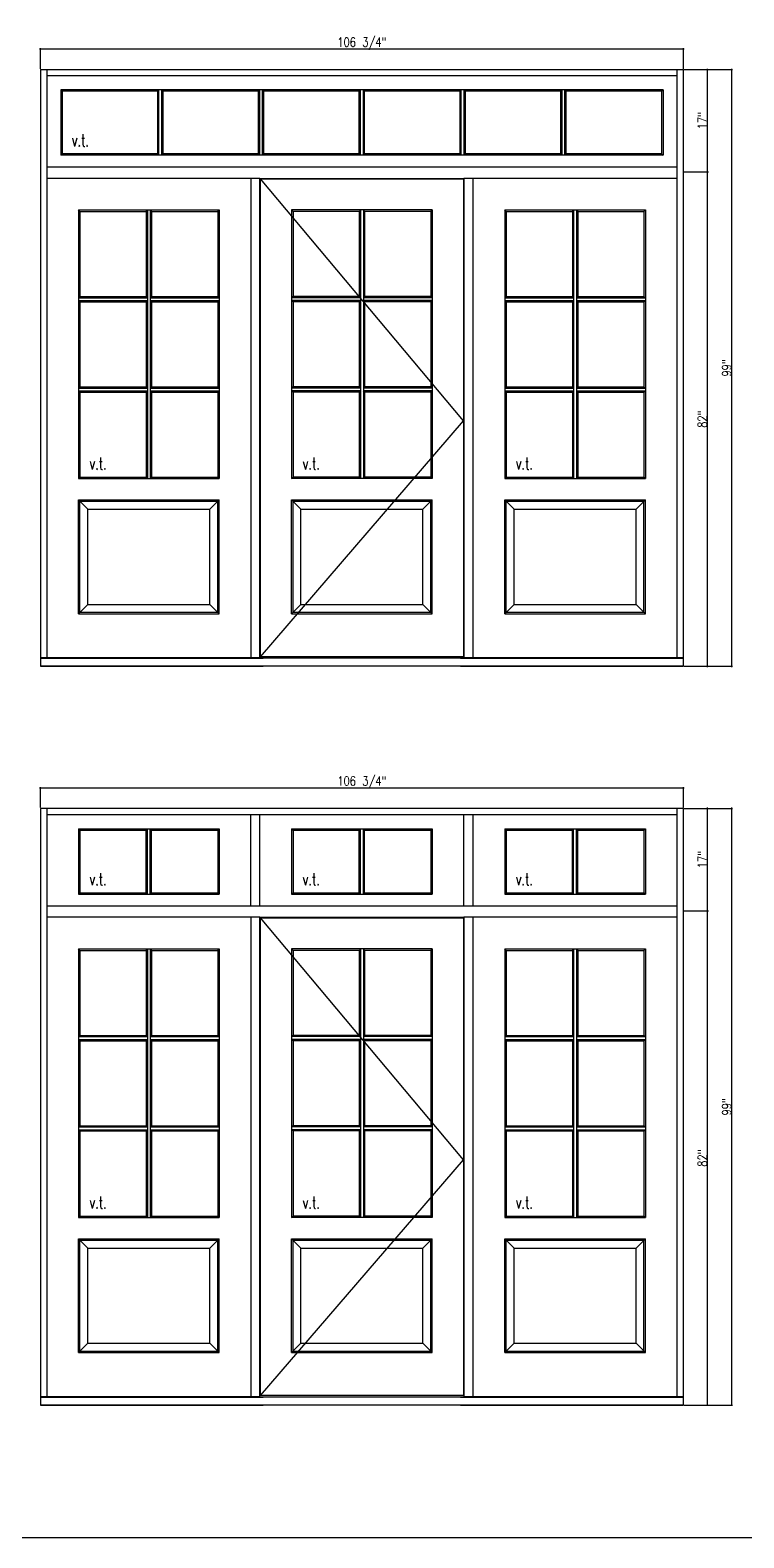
# Model space of a CAD drawing. Header units: inches. Extents: x 1985 to 11287, y 379 to 4336.
# Drawn here: x 9056.4 to 9174.9, y 3811.8 to 4061.9 of the extents above; entities that cross this region are included whole.
import ezdxf

# ---------------------------------------------------------------- set-up
doc = ezdxf.new("R2010")
doc.units = ezdxf.units.IN
doc.header["$MEASUREMENT"] = 0
doc.layers.get('0').update_dxf_attribs({"linetype": 'CONTINUOUS'})
doc.layers.get('Defpoints').update_dxf_attribs({"linetype": 'CONTINUOUS'})
for name, color, linetype in [('COTE1-1 99', 7, 'CONTINUOUS'), ('elevation 99', 7, 'CONTINUOUS'), ('opening side 99', 1, 'CONTINUOUS'), ('separation 99', 3, 'CONTINUOUS')]:
    doc.layers.add(name, color=color, linetype=linetype)
doc.styles.get("Standard").update_dxf_attribs({"font": 'txt.shx', "width": 0.8})
doc.dimstyles.new('Elevation', dxfattribs={"dimscale": 2, "dimtxt": 0.75, "dimasz": 0.0625, "dimexe": 0.0625, "dimexo": 0.0625, "dimgap": 0.0625, "dimtad": 1, "dimdec": 5, "dimzin": 0, "dimdsep": 46, "dimlunit": 5, "dimtxsty": 'Standard', "dimblk1": 'OBLIQUE', "dimblk2": 'OBLIQUE', "dimsah": 1, "dimcen": 2, "dimdle": 0.0625, "dimclrd": 1, "dimclre": 1, "dimadec": 1, "dimazin": 0, "dimtfac": 0.375, "dimtdec": 5, "dimtmove": 0, "dimatfit": 3, "dimldrblk": 'OBLIQUE', "dimfxl": 1, "dimfrac": 2, "dimtolj": 1, "dimtzin": 0, "dimarcsym": 0})

# ---------------------------------------------------------------- blocks, each defined once
blk = doc.blocks.new('_OBLIQUE')
at = {"color": 0, "linetype": 'ByBlock'}
blk.add_line((-0.5, -0.5), (0.5, 0.5), dxfattribs=at)
blk = doc.blocks.new('*D371')
at = {"layer": 'COTE1-1 99', "color": 1, "lineweight": -2, "transparency": 16777216}
for p, q in [((9058, 4058.8), (9165, 4058.8)), ((9058.13, 4055.52), (9058.13, 4058.92)), ((9164.88, 4055.52), (9164.88, 4058.92))]:
    blk.add_line(p, q, dxfattribs=at)
at = {"layer": 'Defpoints', "color": 0, "transparency": 16777216}
for p in [(9164.88, 4058.8), (9058.13, 4055.39), (9164.88, 4055.39)]:
    blk.add_point(p, dxfattribs=at)
at = {"layer": 'COTE1-1 99', "color": 1, "lineweight": -2, "transparency": 16777216, "xscale": 0.125, "yscale": 0.125, "zscale": 0.125, "rotation": 180}
blk.add_blockref('_OBLIQUE', (9058.13, 4058.8), dxfattribs=at)
at = {"layer": 'COTE1-1 99', "color": 1, "lineweight": -2, "transparency": 16777216, "xscale": 0.125, "yscale": 0.125, "zscale": 0.125}
blk.add_blockref('_OBLIQUE', (9164.88, 4058.8), dxfattribs=at)
at = {"layer": 'COTE1-1 99', "color": 0, "transparency": 16777216, "insert": (9111.5, 4059.67), "char_height": 1.5, "attachment_point": 5}
blk.add_mtext('\\A1;106 3/4"', dxfattribs=at)
blk = doc.blocks.new('*D372')
at = {"layer": 'COTE1-1 99', "color": 1, "lineweight": -2, "transparency": 16777216}
for p, q in [((9165, 4055.39), (9169.01, 4055.39)), ((9168.88, 4038.27), (9168.88, 4055.52)), ((9165, 4038.39), (9169.01, 4038.39))]:
    blk.add_line(p, q, dxfattribs=at)
at = {"layer": 'Defpoints', "color": 0, "transparency": 16777216}
for p in [(9164.88, 4055.39), (9168.88, 4055.39), (9164.88, 4038.39)]:
    blk.add_point(p, dxfattribs=at)
at = {"layer": 'COTE1-1 99', "color": 1, "lineweight": -2, "transparency": 16777216, "xscale": 0.125, "yscale": 0.125, "zscale": 0.125}
for p, rotation in [((9168.88, 4055.39), 90), ((9168.88, 4038.39), 270)]:
    blk.add_blockref('_OBLIQUE', p, dxfattribs=dict(at, rotation=rotation))
at = {"layer": 'COTE1-1 99', "color": 0, "transparency": 16777216, "insert": (9168.01, 4046.89), "char_height": 1.5, "attachment_point": 5, "rotation": 90}
blk.add_mtext('\\A1;17"', dxfattribs=at)
blk = doc.blocks.new('*D373')
at = {"layer": 'COTE1-1 99', "color": 1, "lineweight": -2, "transparency": 16777216}
for p, q in [((9165, 4038.39), (9169.01, 4038.39)), ((9168.88, 3956.27), (9168.88, 4038.52)), ((9165, 3956.39), (9169.01, 3956.39))]:
    blk.add_line(p, q, dxfattribs=at)
at = {"layer": 'Defpoints', "color": 0, "transparency": 16777216}
for p in [(9164.88, 4038.39), (9168.88, 4038.39), (9164.88, 3956.39)]:
    blk.add_point(p, dxfattribs=at)
at = {"layer": 'COTE1-1 99', "color": 1, "lineweight": -2, "transparency": 16777216, "xscale": 0.125, "yscale": 0.125, "zscale": 0.125}
for p, rotation in [((9168.88, 4038.39), 90), ((9168.88, 3956.39), 270)]:
    blk.add_blockref('_OBLIQUE', p, dxfattribs=dict(at, rotation=rotation))
at = {"layer": 'COTE1-1 99', "color": 0, "transparency": 16777216, "insert": (9168.01, 3997.39), "char_height": 1.5, "attachment_point": 5, "rotation": 90}
blk.add_mtext('\\A1;82"', dxfattribs=at)
blk = doc.blocks.new('*D374')
at = {"layer": 'COTE1-1 99', "color": 1, "lineweight": -2, "transparency": 16777216}
for p, q in [((9165, 4055.39), (9173.03, 4055.39)), ((9172.9, 3956.27), (9172.9, 4055.52)), ((9165, 3956.39), (9173.03, 3956.39))]:
    blk.add_line(p, q, dxfattribs=at)
at = {"layer": 'Defpoints', "color": 0, "transparency": 16777216}
for p in [(9164.88, 4055.39), (9172.9, 4055.39), (9164.88, 3956.39)]:
    blk.add_point(p, dxfattribs=at)
at = {"layer": 'COTE1-1 99', "color": 1, "lineweight": -2, "transparency": 16777216, "xscale": 0.125, "yscale": 0.125, "zscale": 0.125}
for p, rotation in [((9172.9, 4055.39), 90), ((9172.9, 3956.39), 270)]:
    blk.add_blockref('_OBLIQUE', p, dxfattribs=dict(at, rotation=rotation))
at = {"layer": 'COTE1-1 99', "color": 0, "transparency": 16777216, "insert": (9172.03, 4005.89), "char_height": 1.5, "attachment_point": 5, "rotation": 90}
blk.add_mtext('\\A1;99"', dxfattribs=at)
blk = doc.blocks.new('*D451')
at = {"layer": 'COTE1-1 99', "color": 1, "lineweight": -2, "transparency": 16777216}
for p, q in [((9058, 3936.23), (9165, 3936.23)), ((9058.13, 3932.95), (9058.13, 3936.35)), ((9164.88, 3932.95), (9164.88, 3936.35))]:
    blk.add_line(p, q, dxfattribs=at)
at = {"layer": 'Defpoints', "color": 0, "transparency": 16777216}
for p in [(9164.88, 3936.23), (9058.13, 3932.82), (9164.88, 3932.82)]:
    blk.add_point(p, dxfattribs=at)
at = {"layer": 'COTE1-1 99', "color": 1, "lineweight": -2, "transparency": 16777216, "xscale": 0.125, "yscale": 0.125, "zscale": 0.125, "rotation": 180}
blk.add_blockref('_OBLIQUE', (9058.13, 3936.23), dxfattribs=at)
at = {"layer": 'COTE1-1 99', "color": 1, "lineweight": -2, "transparency": 16777216, "xscale": 0.125, "yscale": 0.125, "zscale": 0.125}
blk.add_blockref('_OBLIQUE', (9164.88, 3936.23), dxfattribs=at)
at = {"layer": 'COTE1-1 99', "color": 0, "transparency": 16777216, "insert": (9111.5, 3937.1), "char_height": 1.5, "attachment_point": 5}
blk.add_mtext('\\A1;106 3/4"', dxfattribs=at)
blk = doc.blocks.new('*D452')
at = {"layer": 'COTE1-1 99', "color": 1, "lineweight": -2, "transparency": 16777216}
for p, q in [((9165, 3932.82), (9169.01, 3932.82)), ((9168.88, 3915.7), (9168.88, 3932.95)), ((9165, 3915.82), (9169.01, 3915.82))]:
    blk.add_line(p, q, dxfattribs=at)
at = {"layer": 'Defpoints', "color": 0, "transparency": 16777216}
for p in [(9164.88, 3932.82), (9168.88, 3932.82), (9164.88, 3915.82)]:
    blk.add_point(p, dxfattribs=at)
at = {"layer": 'COTE1-1 99', "color": 1, "lineweight": -2, "transparency": 16777216, "xscale": 0.125, "yscale": 0.125, "zscale": 0.125}
for p, rotation in [((9168.88, 3932.82), 90), ((9168.88, 3915.82), 270)]:
    blk.add_blockref('_OBLIQUE', p, dxfattribs=dict(at, rotation=rotation))
at = {"layer": 'COTE1-1 99', "color": 0, "transparency": 16777216, "insert": (9168.01, 3924.32), "char_height": 1.5, "attachment_point": 5, "rotation": 90}
blk.add_mtext('\\A1;17"', dxfattribs=at)
blk = doc.blocks.new('*D453')
at = {"layer": 'COTE1-1 99', "color": 1, "lineweight": -2, "transparency": 16777216}
for p, q in [((9165, 3915.82), (9169.01, 3915.82)), ((9168.88, 3833.7), (9168.88, 3915.95)), ((9165, 3833.82), (9169.01, 3833.82))]:
    blk.add_line(p, q, dxfattribs=at)
at = {"layer": 'Defpoints', "color": 0, "transparency": 16777216}
for p in [(9164.88, 3915.82), (9168.88, 3915.82), (9164.88, 3833.82)]:
    blk.add_point(p, dxfattribs=at)
at = {"layer": 'COTE1-1 99', "color": 1, "lineweight": -2, "transparency": 16777216, "xscale": 0.125, "yscale": 0.125, "zscale": 0.125}
for p, rotation in [((9168.88, 3915.82), 90), ((9168.88, 3833.82), 270)]:
    blk.add_blockref('_OBLIQUE', p, dxfattribs=dict(at, rotation=rotation))
at = {"layer": 'COTE1-1 99', "color": 0, "transparency": 16777216, "insert": (9168.01, 3874.82), "char_height": 1.5, "attachment_point": 5, "rotation": 90}
blk.add_mtext('\\A1;82"', dxfattribs=at)
blk = doc.blocks.new('*D454')
at = {"layer": 'COTE1-1 99', "color": 1, "lineweight": -2, "transparency": 16777216}
for p, q in [((9165, 3932.82), (9173.03, 3932.82)), ((9172.9, 3833.7), (9172.9, 3932.95)), ((9165, 3833.82), (9173.03, 3833.82))]:
    blk.add_line(p, q, dxfattribs=at)
at = {"layer": 'Defpoints', "color": 0, "transparency": 16777216}
for p in [(9164.88, 3932.82), (9172.9, 3932.82), (9164.88, 3833.82)]:
    blk.add_point(p, dxfattribs=at)
at = {"layer": 'COTE1-1 99', "color": 1, "lineweight": -2, "transparency": 16777216, "xscale": 0.125, "yscale": 0.125, "zscale": 0.125}
for p, rotation in [((9172.9, 3932.82), 90), ((9172.9, 3833.82), 270)]:
    blk.add_blockref('_OBLIQUE', p, dxfattribs=dict(at, rotation=rotation))
at = {"layer": 'COTE1-1 99', "color": 0, "transparency": 16777216, "insert": (9172.03, 3883.32), "char_height": 1.5, "attachment_point": 5, "rotation": 90}
blk.add_mtext('\\A1;99"', dxfattribs=at)

msp = doc.modelspace()

# ---------------------------------------------------------------- linework, layer by layer
at = {"layer": 'elevation 99'}
for p, q in [((9058.127671, 4055.391934), (9058.127671, 3956.391934)), ((9058.127671, 4055.391934), (9164.877671, 4055.391934)), ((9059.190171, 4055.391934), (9059.190171, 3957.851463)), ((9163.815171, 4054.329434), (9059.190171, 4054.329434)), ((9163.815171, 3957.851463), (9163.815171, 4055.391934)), ((9164.877671, 3956.391934), (9164.877671, 4055.391934)), ((9078.240758, 4052.007983), (9061.511567, 4052.007983)), ((9061.511567, 4052.007983), (9061.511567, 4041.150858)), ((9061.752638, 4051.766912), (9061.511567, 4052.007983)), ((9073.117321, 4051.766912), (9061.752638, 4051.766912)), ((9061.752638, 4051.766912), (9061.752638, 4041.391929)), ((9077.60683, 4051.766912), (9073.117321, 4051.766912)), ((9077.60683, 4051.766912), (9077.81103, 4052.007983)), ((9077.60683, 4041.391929), (9077.60683, 4051.766912)), ((9077.81103, 4041.150858), (9077.81103, 4052.007983)), ((9089.754284, 4052.007983), (9078.240758, 4052.007983)), ((9078.27763, 4041.150858), (9078.27763, 4052.007983)), ((9078.48183, 4051.766912), (9078.27763, 4052.007983)), ((9078.48183, 4041.391929), (9078.48183, 4051.766912)), ((9078.48183, 4051.766912), (9078.48183, 4041.391929)), ((9089.513213, 4051.766912), (9078.48183, 4051.766912)), ((9094.336121, 4051.766912), (9089.513213, 4051.766912)), ((9133.751258, 4052.007983), (9089.754284, 4052.007983)), ((9094.336121, 4051.766912), (9094.540321, 4052.007983)), ((9094.336121, 4041.391929), (9094.336121, 4051.766912)), ((9094.540321, 4041.150858), (9094.540321, 4052.007983)), ((9095.211121, 4051.766912), (9095.006921, 4052.007983)), ((9095.006921, 4041.150858), (9095.006921, 4052.007983)), ((9095.211121, 4041.391929), (9095.211121, 4051.766912)), ((9111.065271, 4051.766912), (9095.211121, 4051.766912)), ((9111.065271, 4051.766912), (9111.269471, 4052.007983)), ((9111.065271, 4041.391929), (9111.065271, 4051.766912)), ((9111.269471, 4041.150858), (9111.269471, 4052.007983)), ((9111.736071, 4041.150858), (9111.736071, 4052.007983)), ((9111.940271, 4051.766912), (9111.736071, 4052.007983)), ((9127.794421, 4051.766912), (9111.940271, 4051.766912)), ((9111.940271, 4041.391929), (9111.940271, 4051.766912)), ((9127.998621, 4052.007983), (9127.794421, 4051.766912)), ((9127.794421, 4041.391929), (9127.794421, 4051.766912)), ((9127.998621, 4041.150858), (9127.998621, 4052.007983)), ((9128.669421, 4051.766912), (9128.465221, 4052.007983)), ((9128.465221, 4041.150858), (9128.465221, 4052.007983)), ((9128.669421, 4041.391929), (9128.669421, 4051.766912)), ((9133.99233, 4051.766912), (9128.669421, 4051.766912)), ((9144.764784, 4052.007983), (9133.751258, 4052.007983)), ((9144.523713, 4051.766912), (9133.99233, 4051.766912)), ((9144.727913, 4052.007983), (9144.523713, 4051.766912)), ((9144.523713, 4041.391929), (9144.523713, 4051.766912)), ((9144.523713, 4051.766912), (9144.523713, 4041.391929)), ((9161.493976, 4052.007983), (9144.727913, 4052.007983)), ((9144.727913, 4041.150858), (9144.727913, 4052.007983)), ((9145.194513, 4041.150858), (9145.194513, 4052.007983)), ((9145.398713, 4051.766912), (9145.194513, 4052.007983)), ((9150.846521, 4051.766912), (9145.398713, 4051.766912)), ((9145.398713, 4041.391929), (9145.398713, 4051.766912)), ((9161.252905, 4051.766912), (9150.846521, 4051.766912)), ((9161.252905, 4051.766912), (9161.493976, 4052.007983)), ((9161.252905, 4051.766912), (9161.252905, 4041.391929)), ((9161.493976, 4052.007983), (9161.493976, 4041.150858)), ((9059.190171, 4039.226471), (9163.815171, 4039.226471)), ((9061.752638, 4041.391929), (9061.511567, 4041.150858)), ((9078.240758, 4041.150858), (9061.511567, 4041.150858)), ((9073.117321, 4041.391929), (9061.752638, 4041.391929)), ((9077.60683, 4041.391929), (9073.117321, 4041.391929)), ((9077.81103, 4041.150858), (9077.60683, 4041.391929)), ((9089.754284, 4041.150858), (9078.240758, 4041.150858)), ((9078.48183, 4041.391929), (9078.27763, 4041.150858)), ((9089.513213, 4041.391929), (9078.48183, 4041.391929)), ((9094.336121, 4041.391929), (9089.513213, 4041.391929)), ((9133.751258, 4041.150858), (9089.754284, 4041.150858)), ((9094.540321, 4041.150858), (9094.336121, 4041.391929)), ((9095.211121, 4041.391929), (9095.006921, 4041.150858)), ((9111.065271, 4041.391929), (9095.211121, 4041.391929)), ((9111.269471, 4041.150858), (9111.065271, 4041.391929)), ((9111.940271, 4041.391929), (9111.736071, 4041.150858)), ((9127.794421, 4041.391929), (9111.940271, 4041.391929)), ((9127.998621, 4041.150858), (9127.794421, 4041.391929)), ((9128.669421, 4041.391929), (9128.465221, 4041.150858)), ((9133.99233, 4041.391929), (9128.669421, 4041.391929)), ((9144.764784, 4041.150858), (9133.751258, 4041.150858)), ((9144.523713, 4041.391929), (9133.99233, 4041.391929)), ((9144.727913, 4041.150858), (9144.523713, 4041.391929)), ((9161.493976, 4041.150858), (9144.727913, 4041.150858)), ((9145.398713, 4041.391929), (9145.194513, 4041.150858)), ((9150.846521, 4041.391929), (9145.398713, 4041.391929)), ((9161.252905, 4041.391929), (9150.846521, 4041.391929)), ((9161.252905, 4041.391929), (9161.493976, 4041.150858)), ((9094.565171, 4037.329434), (9059.190171, 4037.329434)), ((9093.065171, 4037.329434), (9093.065171, 3957.851463)), ((9094.565171, 3957.851463), (9094.565171, 4037.329434)), ((9094.565171, 4037.329434), (9128.440171, 4037.329434)), ((9094.658921, 4037.235684), (9128.346421, 4037.235684)), ((9094.658921, 3957.982405), (9094.658921, 4037.235684)), ((9128.346421, 4037.235684), (9128.346421, 3957.982405)), ((9163.815171, 4037.329434), (9128.440171, 4037.329434)), ((9128.440171, 4037.329434), (9128.440171, 3957.851463)), ((9129.940171, 3957.851463), (9129.940171, 4037.329434)), ((9064.690156, 4031.829385), (9064.449085, 4032.097257)), ((9064.449085, 4032.097257), (9087.806258, 4032.097257)), ((9064.449085, 4032.097257), (9064.449085, 3987.530262)), ((9064.690156, 4031.829385), (9075.690171, 4031.829385)), ((9064.690156, 4031.829385), (9064.690156, 4017.725885)), ((9075.690171, 4031.829385), (9075.894371, 4032.097257)), ((9075.690171, 4031.829385), (9075.690171, 4017.725885)), ((9075.894371, 4032.097257), (9075.894371, 3987.530262)), ((9076.360971, 4032.097257), (9076.565171, 4031.829385)), ((9076.360971, 4032.097257), (9076.360971, 3987.530262)), ((9076.565171, 4031.829385), (9087.565187, 4031.829385)), ((9076.565171, 4031.829385), (9076.565171, 4017.725885)), ((9087.565187, 4031.829385), (9087.806258, 4032.097257)), ((9087.565187, 4031.829385), (9087.565187, 4017.725885)), ((9087.806258, 4032.097257), (9087.806258, 3987.530262)), ((9099.824085, 4032.097257), (9099.824085, 3987.530262)), ((9123.181258, 4032.097257), (9099.824085, 4032.097257)), ((9100.065156, 4031.829385), (9099.824085, 4032.097257)), ((9100.065156, 4031.829385), (9100.065156, 4017.725885)), ((9111.065171, 4031.829385), (9100.065156, 4031.829385)), ((9111.269371, 4032.097257), (9111.065171, 4031.829385)), ((9111.065171, 4031.829385), (9111.065171, 4017.725885)), ((9111.269371, 4032.097257), (9111.269371, 3987.530262)), ((9111.735971, 4032.097257), (9111.735971, 3987.530262)), ((9111.940171, 4031.829385), (9111.735971, 4032.097257)), ((9122.940187, 4031.829385), (9111.940171, 4031.829385)), ((9111.940171, 4031.829385), (9111.940171, 4017.725885)), ((9122.940187, 4031.829385), (9123.181258, 4032.097257)), ((9122.940187, 4031.829385), (9122.940187, 4017.725885)), ((9123.181258, 4032.097257), (9123.181258, 3987.530262)), ((9135.199085, 4032.097257), (9135.199085, 3987.530262)), ((9135.199085, 4032.097257), (9158.556258, 4032.097257)), ((9135.440156, 4031.829385), (9135.199085, 4032.097257)), ((9135.440156, 4031.829385), (9135.440156, 4017.725885)), ((9135.440156, 4031.829385), (9146.440171, 4031.829385)), ((9146.440171, 4031.829385), (9146.644371, 4032.097257)), ((9146.440171, 4031.829385), (9146.440171, 4017.725885)), ((9146.644371, 4032.097257), (9146.644371, 3987.530262)), ((9147.110971, 4032.097257), (9147.110971, 3987.530262)), ((9147.110971, 4032.097257), (9147.315171, 4031.829385)), ((9147.315171, 4031.829385), (9147.315171, 4017.725885)), ((9147.315171, 4031.829385), (9158.315187, 4031.829385)), ((9158.315187, 4031.829385), (9158.556258, 4032.097257)), ((9158.315187, 4031.829385), (9158.315187, 4017.725885)), ((9158.556258, 4032.097257), (9158.556258, 3987.530262)), ((9064.690156, 4017.725885), (9064.449085, 4017.521685)), ((9064.449085, 4017.521685), (9075.894371, 4017.521685)), ((9064.690156, 4016.850885), (9064.449085, 4017.055085)), ((9064.449085, 4017.055085), (9075.894371, 4017.055085)), ((9064.690156, 4017.725885), (9075.690171, 4017.725885)), ((9064.690156, 4016.850885), (9064.690156, 4002.747385)), ((9064.690156, 4016.850885), (9075.690171, 4016.850885)), ((9075.690171, 4017.725885), (9075.894371, 4017.521685)), ((9075.690171, 4016.850885), (9075.894371, 4017.055085)), ((9075.690171, 4016.850885), (9075.690171, 4002.747385)), ((9076.565171, 4017.725885), (9076.360971, 4017.521685)), ((9076.360971, 4017.521685), (9087.806258, 4017.521685)), ((9076.360971, 4017.055085), (9087.806258, 4017.055085)), ((9076.565171, 4016.850885), (9076.360971, 4017.055085)), ((9076.565171, 4017.725885), (9087.565187, 4017.725885)), ((9076.565171, 4016.850885), (9076.565171, 4002.747385)), ((9076.565171, 4016.850885), (9087.565187, 4016.850885)), ((9087.565187, 4017.725885), (9087.806258, 4017.521685)), ((9087.565187, 4016.850885), (9087.806258, 4017.055085)), ((9087.565187, 4016.850885), (9087.565187, 4002.747385)), ((9100.065156, 4017.725885), (9099.824085, 4017.521685)), ((9111.269371, 4017.521685), (9099.824085, 4017.521685)), ((9100.065156, 4016.850885), (9099.824085, 4017.055085)), ((9111.269371, 4017.055085), (9099.824085, 4017.055085)), ((9111.065171, 4017.725885), (9100.065156, 4017.725885)), ((9100.065156, 4016.850885), (9100.065156, 4002.747385)), ((9111.065171, 4016.850885), (9100.065156, 4016.850885)), ((9111.065171, 4017.725885), (9111.269371, 4017.521685)), ((9111.065171, 4016.850885), (9111.269371, 4017.055085)), ((9111.065171, 4016.850885), (9111.065171, 4002.747385)), ((9111.940171, 4017.725885), (9111.735971, 4017.521685)), ((9123.181258, 4017.521685), (9111.735971, 4017.521685)), ((9123.181258, 4017.055085), (9111.735971, 4017.055085)), ((9111.940171, 4016.850885), (9111.735971, 4017.055085)), ((9122.940187, 4017.725885), (9111.940171, 4017.725885)), ((9122.940187, 4016.850885), (9111.940171, 4016.850885)), ((9111.940171, 4016.850885), (9111.940171, 4002.747385)), ((9122.940187, 4017.725885), (9123.181258, 4017.521685)), ((9122.940187, 4016.850885), (9123.181258, 4017.055085)), ((9122.940187, 4016.850885), (9122.940187, 4002.747385)), ((9135.440156, 4017.725885), (9135.199085, 4017.521685)), ((9135.199085, 4017.521685), (9146.644371, 4017.521685)), ((9135.199085, 4017.055085), (9146.644371, 4017.055085)), ((9135.440156, 4016.850885), (9135.199085, 4017.055085)), ((9135.440156, 4017.725885), (9146.440171, 4017.725885)), ((9135.440156, 4016.850885), (9146.440171, 4016.850885)), ((9135.440156, 4016.850885), (9135.440156, 4002.747385)), ((9146.440171, 4017.725885), (9146.644371, 4017.521685)), ((9146.440171, 4016.850885), (9146.644371, 4017.055085)), ((9146.440171, 4016.850885), (9146.440171, 4002.747385)), ((9147.315171, 4017.725885), (9147.110971, 4017.521685)), ((9147.110971, 4017.521685), (9158.556258, 4017.521685)), ((9147.315171, 4016.850885), (9147.110971, 4017.055085)), ((9147.110971, 4017.055085), (9158.556258, 4017.055085)), ((9147.315171, 4017.725885), (9158.315187, 4017.725885)), ((9147.315171, 4016.850885), (9158.315187, 4016.850885)), ((9147.315171, 4016.850885), (9147.315171, 4002.747385)), ((9158.315187, 4017.725885), (9158.556258, 4017.521685)), ((9158.315187, 4016.850885), (9158.556258, 4017.055085)), ((9158.315187, 4016.850885), (9158.315187, 4002.747385)), ((9064.690156, 4002.747385), (9064.449085, 4002.543185)), ((9064.449085, 4002.543185), (9075.894371, 4002.543185)), ((9064.449085, 4002.081034), (9075.894371, 4002.081034)), ((9064.690156, 4002.747385), (9075.690171, 4002.747385)), ((9064.690156, 4001.876834), (9064.690156, 3987.771334)), ((9064.690156, 4001.876834), (9075.690171, 4001.876834)), ((9075.690171, 4001.876834), (9075.690171, 3987.771334)), ((9076.360971, 4002.543185), (9087.806258, 4002.543185)), ((9076.360971, 4002.081034), (9087.806258, 4002.081034)), ((9076.565171, 4002.747385), (9087.565187, 4002.747385)), ((9076.565171, 4001.876834), (9087.565187, 4001.876834)), ((9076.565171, 4001.876834), (9076.565171, 3987.771334)), ((9087.565187, 4002.747385), (9087.806258, 4002.543185)), ((9087.565187, 4001.876834), (9087.806258, 4002.081034)), ((9087.565187, 4001.876834), (9087.565187, 3987.771334)), ((9100.065156, 4002.747385), (9099.824085, 4002.543185)), ((9111.269371, 4002.543185), (9099.824085, 4002.543185)), ((9100.065156, 4001.876834), (9099.824085, 4002.081034)), ((9111.269371, 4002.081034), (9099.824085, 4002.081034)), ((9111.065171, 4002.747385), (9100.065156, 4002.747385)), ((9100.065156, 4001.876834), (9100.065156, 3987.771334)), ((9111.065171, 4001.876834), (9100.065156, 4001.876834)), ((9111.065171, 4001.876834), (9111.065171, 3987.771334)), ((9123.181258, 4002.543185), (9111.735971, 4002.543185)), ((9123.181258, 4002.081034), (9111.735971, 4002.081034)), ((9122.940187, 4002.747385), (9111.940171, 4002.747385)), ((9122.940187, 4001.876834), (9111.940171, 4001.876834)), ((9111.940171, 4001.876834), (9111.940171, 3987.771334)), ((9122.940187, 4002.747385), (9123.181258, 4002.543185)), ((9122.940187, 4001.876834), (9122.940187, 3987.771334)), ((9135.440156, 4002.747385), (9135.199085, 4002.543185)), ((9135.199085, 4002.543185), (9146.644371, 4002.543185)), ((9135.199085, 4002.081034), (9146.644371, 4002.081034)), ((9135.440156, 4002.747385), (9146.440171, 4002.747385)), ((9135.440156, 4001.876834), (9146.440171, 4001.876834)), ((9135.440156, 4001.876834), (9135.440156, 3987.771334)), ((9146.440171, 4001.876834), (9146.440171, 3987.771334)), ((9147.110971, 4002.543185), (9158.556258, 4002.543185)), ((9147.110971, 4002.081034), (9158.556258, 4002.081034)), ((9147.315171, 4002.747385), (9158.315187, 4002.747385)), ((9147.315171, 4001.876834), (9147.315171, 3987.771334)), ((9147.315171, 4001.876834), (9158.315187, 4001.876834)), ((9158.315187, 4002.747385), (9158.556258, 4002.543185)), ((9158.315187, 4001.876834), (9158.556258, 4002.081034)), ((9158.315187, 4001.876834), (9158.315187, 3987.771334)), ((9064.449085, 3987.530262), (9064.690156, 3987.771334)), ((9064.449085, 3987.530262), (9087.806258, 3987.530262)), ((9064.690156, 3987.771334), (9075.690171, 3987.771334)), ((9075.690171, 3987.771334), (9075.894371, 3987.530262)), ((9076.565171, 3987.771334), (9076.360971, 3987.530262)), ((9076.565171, 3987.771334), (9087.565187, 3987.771334)), ((9087.806258, 3987.530262), (9087.565187, 3987.771334)), ((9099.824085, 3987.530262), (9100.065156, 3987.771334)), ((9123.181258, 3987.530262), (9099.824085, 3987.530262)), ((9111.065171, 3987.771334), (9100.065156, 3987.771334)), ((9111.065171, 3987.771334), (9111.269371, 3987.530262)), ((9111.940171, 3987.771334), (9111.735971, 3987.530262)), ((9122.940187, 3987.771334), (9111.940171, 3987.771334)), ((9123.181258, 3987.530262), (9122.940187, 3987.771334)), ((9135.199085, 3987.530262), (9135.440156, 3987.771334)), ((9135.199085, 3987.530262), (9158.556258, 3987.530262)), ((9135.440156, 3987.771334), (9146.440171, 3987.771334)), ((9146.440171, 3987.771334), (9146.644371, 3987.530262)), ((9147.315171, 3987.771334), (9147.110971, 3987.530262)), ((9147.315171, 3987.771334), (9158.315187, 3987.771334)), ((9158.556258, 3987.530262), (9158.315187, 3987.771334)), ((9064.449026, 3984.012405), (9087.806302, 3984.012405)), ((9064.449026, 3965.110348), (9064.449026, 3984.012405)), ((9066.002598, 3982.458784), (9064.449026, 3984.012405)), ((9064.690098, 3983.771284), (9087.565231, 3983.771284)), ((9064.690098, 3965.351419), (9064.690098, 3983.771284)), ((9066.002598, 3982.458784), (9086.252731, 3982.458784)), ((9066.002598, 3966.663919), (9066.002598, 3982.458784)), ((9087.806302, 3984.012405), (9086.252731, 3982.458784)), ((9086.252731, 3966.663919), (9086.252731, 3982.458784)), ((9087.565231, 3965.351419), (9087.565231, 3983.771284)), ((9087.806302, 3965.110348), (9087.806302, 3984.012405)), ((9099.824026, 3984.012405), (9123.181302, 3984.012405)), ((9099.824026, 3965.110348), (9099.824026, 3984.012405)), ((9101.377598, 3982.458784), (9099.824026, 3984.012405)), ((9100.065098, 3983.771284), (9122.940231, 3983.771284)), ((9100.065098, 3965.351419), (9100.065098, 3983.771284)), ((9101.377598, 3982.458784), (9121.627731, 3982.458784)), ((9101.377598, 3966.663919), (9101.377598, 3982.458784)), ((9123.181302, 3984.012405), (9121.627731, 3982.458784)), ((9121.627731, 3966.663919), (9121.627731, 3982.458784)), ((9122.940231, 3965.351419), (9122.940231, 3983.771284)), ((9123.181302, 3965.110348), (9123.181302, 3984.012405)), ((9135.199026, 3984.012405), (9158.556302, 3984.012405)), ((9135.199026, 3965.110348), (9135.199026, 3984.012405)), ((9136.752598, 3982.458784), (9135.199026, 3984.012405)), ((9135.440098, 3983.771284), (9158.315231, 3983.771284)), ((9135.440098, 3965.351419), (9135.440098, 3983.771284)), ((9136.752598, 3982.458784), (9157.002731, 3982.458784)), ((9136.752598, 3966.663919), (9136.752598, 3982.458784)), ((9158.556302, 3984.012405), (9157.002731, 3982.458784)), ((9157.002731, 3966.663919), (9157.002731, 3982.458784)), ((9158.315231, 3965.351419), (9158.315231, 3983.771284)), ((9158.556302, 3965.110348), (9158.556302, 3984.012405)), ((9064.449026, 3965.110348), (9066.002598, 3966.663919)), ((9066.002598, 3966.663919), (9086.252731, 3966.663919)), ((9087.806302, 3965.110348), (9086.252731, 3966.663919)), ((9099.824026, 3965.110348), (9101.377598, 3966.663919)), ((9101.377598, 3966.663919), (9121.627731, 3966.663919)), ((9123.181302, 3965.110348), (9121.627731, 3966.663919)), ((9135.199026, 3965.110348), (9136.752598, 3966.663919)), ((9136.752598, 3966.663919), (9157.002731, 3966.663919)), ((9158.556302, 3965.110348), (9157.002731, 3966.663919)), ((9064.449026, 3965.110348), (9087.806302, 3965.110348)), ((9064.690098, 3965.351419), (9087.565231, 3965.351419)), ((9099.824026, 3965.110348), (9123.181302, 3965.110348)), ((9100.065098, 3965.351419), (9122.940231, 3965.351419)), ((9135.199026, 3965.110348), (9158.556302, 3965.110348)), ((9135.440098, 3965.351419), (9158.315231, 3965.351419)), ((9058.127671, 3957.851463), (9059.190171, 3957.851463)), ((9058.127671, 3957.735634), (9095.127671, 3957.735634)), ((9059.190171, 3957.851463), (9094.565171, 3957.851463)), ((9130.502671, 3957.735634), (9092.502671, 3957.735634)), ((9128.346421, 3957.982405), (9094.658921, 3957.982405)), ((9127.877671, 3957.735634), (9164.877671, 3957.735634)), ((9128.440171, 3957.851463), (9163.815171, 3957.851463)), ((9163.815171, 3957.851463), (9164.877671, 3957.851463)), ((9058.127671, 3956.391934), (9095.127671, 3956.391934)), ((9058.127671, 3956.391934), (9092.502671, 3956.391934)), ((9058.127671, 3956.391934), (9086.002671, 3956.391934)), ((9095.127671, 3956.391934), (9058.127671, 3956.391934)), ((9095.127671, 3956.391934), (9058.127671, 3956.391934)), ((9095.127671, 3956.391934), (9059.752671, 3956.391934)), ((9095.127671, 3956.391934), (9059.752671, 3956.391934)), ((9095.127671, 3956.391934), (9066.252671, 3956.391934)), ((9095.127671, 3956.391934), (9066.252671, 3956.391934)), ((9130.502671, 3956.391934), (9092.502671, 3956.391934)), ((9130.502671, 3956.391934), (9092.502671, 3956.391934)), ((9130.502671, 3956.391934), (9092.502671, 3956.391934)), ((9130.502671, 3956.391934), (9095.127671, 3956.391934)), ((9130.502671, 3956.391934), (9095.127671, 3956.391934)), ((9130.502671, 3956.391934), (9095.127671, 3956.391934)), ((9130.502671, 3956.391934), (9101.627671, 3956.391934)), ((9130.502671, 3956.391934), (9101.627671, 3956.391934)), ((9130.502671, 3956.391934), (9101.627671, 3956.391934)), ((9127.877671, 3956.391934), (9156.752671, 3956.391934)), ((9127.877671, 3956.391934), (9163.252671, 3956.391934)), ((9127.877671, 3956.391934), (9164.877671, 3956.391934)), ((9164.877671, 3956.391934), (9127.877671, 3956.391934)), ((9164.877671, 3956.391934), (9127.877671, 3956.391934)), ((9164.877671, 3956.391934), (9130.502671, 3956.391934)), ((9164.877671, 3956.391934), (9130.502671, 3956.391934)), ((9164.877671, 3956.391934), (9137.002671, 3956.391934)), ((9164.877671, 3956.391934), (9137.002671, 3956.391934)), ((9058.127671, 3932.821778), (9058.127671, 3833.821778)), ((9095.127671, 3932.821778), (9058.127671, 3932.821778)), ((9059.190171, 3932.821778), (9059.190171, 3835.281307)), ((9095.127671, 3931.759278), (9059.190171, 3931.759278)), ((9130.502671, 3932.821778), (9092.502671, 3932.821778)), ((9130.502671, 3931.759278), (9092.502671, 3931.759278)), ((9093.065171, 3916.656315), (9093.065171, 3931.759278)), ((9094.565171, 3916.656315), (9094.565171, 3931.759278)), ((9164.877671, 3932.821778), (9127.877671, 3932.821778)), ((9163.815171, 3931.759278), (9127.877671, 3931.759278)), ((9128.440171, 3916.656315), (9128.440171, 3931.759278)), ((9129.940171, 3916.656315), (9129.940171, 3931.759278)), ((9163.815171, 3835.281307), (9163.815171, 3932.821778)), ((9164.877671, 3833.821778), (9164.877671, 3932.821778)), ((9064.449985, 3929.437827), (9087.805358, 3929.437827)), ((9064.449985, 3929.437827), (9064.449985, 3918.580702)), ((9064.449985, 3929.437827), (9064.691056, 3929.196756)), ((9064.691056, 3929.196756), (9075.690171, 3929.196756)), ((9064.691056, 3929.196756), (9064.691056, 3918.821773)), ((9075.690171, 3929.196756), (9075.894371, 3929.437827)), ((9075.690171, 3918.821773), (9075.690171, 3929.196756)), ((9075.894371, 3918.580702), (9075.894371, 3929.437827)), ((9076.565171, 3929.196756), (9076.360971, 3929.437827)), ((9076.360971, 3918.580702), (9076.360971, 3929.437827)), ((9076.565171, 3929.196756), (9087.564287, 3929.196756)), ((9076.565171, 3918.821773), (9076.565171, 3929.196756)), ((9087.564287, 3929.196756), (9087.805358, 3929.437827)), ((9087.564287, 3929.196756), (9087.564287, 3918.821773)), ((9087.805358, 3929.437827), (9087.805358, 3918.580702)), ((9099.824985, 3929.437827), (9123.180358, 3929.437827)), ((9099.824985, 3929.437827), (9099.824985, 3918.580702)), ((9099.824985, 3929.437827), (9100.066056, 3929.196756)), ((9100.066056, 3929.196756), (9111.065171, 3929.196756)), ((9100.066056, 3929.196756), (9100.066056, 3918.821773)), ((9111.065171, 3929.196756), (9111.269371, 3929.437827)), ((9111.065171, 3918.821773), (9111.065171, 3929.196756)), ((9111.269371, 3918.580702), (9111.269371, 3929.437827)), ((9111.940171, 3929.196756), (9111.735971, 3929.437827)), ((9111.735971, 3918.580702), (9111.735971, 3929.437827)), ((9111.940171, 3929.196756), (9122.939287, 3929.196756)), ((9111.940171, 3918.821773), (9111.940171, 3929.196756)), ((9122.939287, 3929.196756), (9123.180358, 3929.437827)), ((9122.939287, 3929.196756), (9122.939287, 3918.821773)), ((9123.180358, 3929.437827), (9123.180358, 3918.580702)), ((9135.199985, 3929.437827), (9158.555358, 3929.437827)), ((9135.199985, 3929.437827), (9135.199985, 3918.580702)), ((9135.199985, 3929.437827), (9135.441056, 3929.196756)), ((9135.441056, 3929.196756), (9146.440171, 3929.196756)), ((9135.441056, 3929.196756), (9135.441056, 3918.821773)), ((9146.440171, 3929.196756), (9146.644371, 3929.437827)), ((9146.440171, 3918.821773), (9146.440171, 3929.196756)), ((9146.644371, 3918.580702), (9146.644371, 3929.437827)), ((9147.315171, 3929.196756), (9147.110971, 3929.437827)), ((9147.110971, 3918.580702), (9147.110971, 3929.437827)), ((9147.315171, 3929.196756), (9158.314287, 3929.196756)), ((9147.315171, 3918.821773), (9147.315171, 3929.196756)), ((9158.314287, 3929.196756), (9158.555358, 3929.437827)), ((9158.314287, 3929.196756), (9158.314287, 3918.821773)), ((9158.555358, 3929.437827), (9158.555358, 3918.580702)), ((9059.190171, 3916.656315), (9163.815171, 3916.656315)), ((9064.449985, 3918.580702), (9064.691056, 3918.821773)), ((9064.449985, 3918.580702), (9087.805358, 3918.580702)), ((9064.68458, 3918.821773), (9075.690171, 3918.821773)), ((9075.690171, 3918.821773), (9075.894371, 3918.580702)), ((9076.360971, 3918.580702), (9076.565171, 3918.821773)), ((9076.565171, 3918.821773), (9087.564287, 3918.821773)), ((9087.805358, 3918.580702), (9087.564287, 3918.821773)), ((9099.824985, 3918.580702), (9100.066056, 3918.821773)), ((9099.824985, 3918.580702), (9123.180358, 3918.580702)), ((9100.05958, 3918.821773), (9111.065171, 3918.821773)), ((9111.065171, 3918.821773), (9111.269371, 3918.580702)), ((9111.735971, 3918.580702), (9111.940171, 3918.821773)), ((9111.940171, 3918.821773), (9122.939287, 3918.821773)), ((9123.180358, 3918.580702), (9122.939287, 3918.821773)), ((9135.199985, 3918.580702), (9135.441056, 3918.821773)), ((9135.199985, 3918.580702), (9158.555358, 3918.580702)), ((9135.43458, 3918.821773), (9146.440171, 3918.821773)), ((9146.440171, 3918.821773), (9146.644371, 3918.580702)), ((9147.110971, 3918.580702), (9147.315171, 3918.821773)), ((9147.315171, 3918.821773), (9158.314287, 3918.821773)), ((9158.555358, 3918.580702), (9158.314287, 3918.821773)), ((9094.565171, 3914.759278), (9059.190171, 3914.759278)), ((9093.065171, 3914.759278), (9093.065171, 3835.281307)), ((9094.565171, 3835.281307), (9094.565171, 3914.759278)), ((9094.565171, 3914.759278), (9128.440171, 3914.759278)), ((9094.658921, 3914.665528), (9128.346421, 3914.665528)), ((9094.658921, 3835.412249), (9094.658921, 3914.665528)), ((9128.346421, 3914.665528), (9128.346421, 3835.412249)), ((9163.815171, 3914.759278), (9128.440171, 3914.759278)), ((9128.440171, 3914.759278), (9128.440171, 3835.281307)), ((9129.940171, 3835.281307), (9129.940171, 3914.759278)), ((9064.690156, 3909.259229), (9064.449085, 3909.527101)), ((9064.449085, 3909.527101), (9087.806258, 3909.527101)), ((9064.449085, 3909.527101), (9064.449085, 3864.960106)), ((9064.690156, 3909.259229), (9075.690171, 3909.259229)), ((9064.690156, 3909.259229), (9064.690156, 3895.155729)), ((9075.690171, 3909.259229), (9075.894371, 3909.527101)), ((9075.690171, 3909.259229), (9075.690171, 3895.155729)), ((9075.894371, 3909.527101), (9075.894371, 3864.960106)), ((9076.360971, 3909.527101), (9076.565171, 3909.259229)), ((9076.360971, 3909.527101), (9076.360971, 3864.960106)), ((9076.565171, 3909.259229), (9087.565187, 3909.259229)), ((9076.565171, 3909.259229), (9076.565171, 3895.155729)), ((9087.565187, 3909.259229), (9087.806258, 3909.527101)), ((9087.565187, 3909.259229), (9087.565187, 3895.155729)), ((9087.806258, 3909.527101), (9087.806258, 3864.960106)), ((9099.824085, 3909.527101), (9099.824085, 3864.960106)), ((9123.181258, 3909.527101), (9099.824085, 3909.527101)), ((9100.065156, 3909.259229), (9099.824085, 3909.527101)), ((9100.065156, 3909.259229), (9100.065156, 3895.155729)), ((9111.065171, 3909.259229), (9100.065156, 3909.259229)), ((9111.269371, 3909.527101), (9111.065171, 3909.259229)), ((9111.065171, 3909.259229), (9111.065171, 3895.155729)), ((9111.269371, 3909.527101), (9111.269371, 3864.960106)), ((9111.735971, 3909.527101), (9111.735971, 3864.960106)), ((9111.940171, 3909.259229), (9111.735971, 3909.527101)), ((9122.940187, 3909.259229), (9111.940171, 3909.259229)), ((9111.940171, 3909.259229), (9111.940171, 3895.155729)), ((9122.940187, 3909.259229), (9123.181258, 3909.527101)), ((9122.940187, 3909.259229), (9122.940187, 3895.155729)), ((9123.181258, 3909.527101), (9123.181258, 3864.960106)), ((9135.199085, 3909.527101), (9135.199085, 3864.960106)), ((9135.199085, 3909.527101), (9158.556258, 3909.527101)), ((9135.440156, 3909.259229), (9135.199085, 3909.527101)), ((9135.440156, 3909.259229), (9135.440156, 3895.155729)), ((9135.440156, 3909.259229), (9146.440171, 3909.259229)), ((9146.440171, 3909.259229), (9146.644371, 3909.527101)), ((9146.440171, 3909.259229), (9146.440171, 3895.155729)), ((9146.644371, 3909.527101), (9146.644371, 3864.960106)), ((9147.110971, 3909.527101), (9147.110971, 3864.960106)), ((9147.110971, 3909.527101), (9147.315171, 3909.259229)), ((9147.315171, 3909.259229), (9147.315171, 3895.155729)), ((9147.315171, 3909.259229), (9158.315187, 3909.259229)), ((9158.315187, 3909.259229), (9158.556258, 3909.527101)), ((9158.315187, 3909.259229), (9158.315187, 3895.155729)), ((9158.556258, 3909.527101), (9158.556258, 3864.960106)), ((9064.690156, 3895.155729), (9064.449085, 3894.951529)), ((9064.449085, 3894.951529), (9075.894371, 3894.951529)), ((9064.690156, 3894.280729), (9064.449085, 3894.484929)), ((9064.449085, 3894.484929), (9075.894371, 3894.484929)), ((9064.690156, 3895.155729), (9075.690171, 3895.155729)), ((9064.690156, 3894.280729), (9064.690156, 3880.177229)), ((9064.690156, 3894.280729), (9075.690171, 3894.280729)), ((9075.690171, 3895.155729), (9075.894371, 3894.951529)), ((9075.690171, 3894.280729), (9075.894371, 3894.484929)), ((9075.690171, 3894.280729), (9075.690171, 3880.177229)), ((9076.565171, 3895.155729), (9076.360971, 3894.951529)), ((9076.360971, 3894.951529), (9087.806258, 3894.951529)), ((9076.360971, 3894.484929), (9087.806258, 3894.484929)), ((9076.565171, 3894.280729), (9076.360971, 3894.484929)), ((9076.565171, 3895.155729), (9087.565187, 3895.155729)), ((9076.565171, 3894.280729), (9076.565171, 3880.177229)), ((9076.565171, 3894.280729), (9087.565187, 3894.280729)), ((9087.565187, 3895.155729), (9087.806258, 3894.951529)), ((9087.565187, 3894.280729), (9087.806258, 3894.484929)), ((9087.565187, 3894.280729), (9087.565187, 3880.177229)), ((9100.065156, 3895.155729), (9099.824085, 3894.951529)), ((9111.269371, 3894.951529), (9099.824085, 3894.951529)), ((9100.065156, 3894.280729), (9099.824085, 3894.484929)), ((9111.269371, 3894.484929), (9099.824085, 3894.484929)), ((9111.065171, 3895.155729), (9100.065156, 3895.155729)), ((9100.065156, 3894.280729), (9100.065156, 3880.177229)), ((9111.065171, 3894.280729), (9100.065156, 3894.280729)), ((9111.065171, 3895.155729), (9111.269371, 3894.951529)), ((9111.065171, 3894.280729), (9111.269371, 3894.484929)), ((9111.065171, 3894.280729), (9111.065171, 3880.177229)), ((9111.940171, 3895.155729), (9111.735971, 3894.951529)), ((9123.181258, 3894.951529), (9111.735971, 3894.951529)), ((9123.181258, 3894.484929), (9111.735971, 3894.484929)), ((9111.940171, 3894.280729), (9111.735971, 3894.484929)), ((9122.940187, 3895.155729), (9111.940171, 3895.155729)), ((9122.940187, 3894.280729), (9111.940171, 3894.280729)), ((9111.940171, 3894.280729), (9111.940171, 3880.177229)), ((9122.940187, 3895.155729), (9123.181258, 3894.951529)), ((9122.940187, 3894.280729), (9123.181258, 3894.484929)), ((9122.940187, 3894.280729), (9122.940187, 3880.177229)), ((9135.440156, 3895.155729), (9135.199085, 3894.951529)), ((9135.199085, 3894.951529), (9146.644371, 3894.951529)), ((9135.199085, 3894.484929), (9146.644371, 3894.484929)), ((9135.440156, 3894.280729), (9135.199085, 3894.484929)), ((9135.440156, 3895.155729), (9146.440171, 3895.155729)), ((9135.440156, 3894.280729), (9146.440171, 3894.280729)), ((9135.440156, 3894.280729), (9135.440156, 3880.177229)), ((9146.440171, 3895.155729), (9146.644371, 3894.951529)), ((9146.440171, 3894.280729), (9146.644371, 3894.484929)), ((9146.440171, 3894.280729), (9146.440171, 3880.177229)), ((9147.315171, 3895.155729), (9147.110971, 3894.951529)), ((9147.110971, 3894.951529), (9158.556258, 3894.951529)), ((9147.315171, 3894.280729), (9147.110971, 3894.484929)), ((9147.110971, 3894.484929), (9158.556258, 3894.484929)), ((9147.315171, 3895.155729), (9158.315187, 3895.155729)), ((9147.315171, 3894.280729), (9158.315187, 3894.280729)), ((9147.315171, 3894.280729), (9147.315171, 3880.177229)), ((9158.315187, 3895.155729), (9158.556258, 3894.951529)), ((9158.315187, 3894.280729), (9158.556258, 3894.484929)), ((9158.315187, 3894.280729), (9158.315187, 3880.177229)), ((9064.690156, 3880.177229), (9064.449085, 3879.973029)), ((9064.449085, 3879.973029), (9075.894371, 3879.973029)), ((9064.449085, 3879.510878), (9075.894371, 3879.510878)), ((9064.690156, 3880.177229), (9075.690171, 3880.177229)), ((9064.690156, 3879.306678), (9064.690156, 3865.201178)), ((9064.690156, 3879.306678), (9075.690171, 3879.306678)), ((9075.690171, 3879.306678), (9075.690171, 3865.201178)), ((9076.360971, 3879.973029), (9087.806258, 3879.973029)), ((9076.360971, 3879.510878), (9087.806258, 3879.510878)), ((9076.565171, 3880.177229), (9087.565187, 3880.177229)), ((9076.565171, 3879.306678), (9087.565187, 3879.306678)), ((9076.565171, 3879.306678), (9076.565171, 3865.201178)), ((9087.565187, 3880.177229), (9087.806258, 3879.973029)), ((9087.565187, 3879.306678), (9087.806258, 3879.510878)), ((9087.565187, 3879.306678), (9087.565187, 3865.201178)), ((9100.065156, 3880.177229), (9099.824085, 3879.973029)), ((9111.269371, 3879.973029), (9099.824085, 3879.973029)), ((9100.065156, 3879.306678), (9099.824085, 3879.510878)), ((9111.269371, 3879.510878), (9099.824085, 3879.510878)), ((9111.065171, 3880.177229), (9100.065156, 3880.177229)), ((9100.065156, 3879.306678), (9100.065156, 3865.201178)), ((9111.065171, 3879.306678), (9100.065156, 3879.306678)), ((9111.065171, 3879.306678), (9111.065171, 3865.201178)), ((9123.181258, 3879.973029), (9111.735971, 3879.973029)), ((9123.181258, 3879.510878), (9111.735971, 3879.510878)), ((9122.940187, 3880.177229), (9111.940171, 3880.177229)), ((9122.940187, 3879.306678), (9111.940171, 3879.306678)), ((9111.940171, 3879.306678), (9111.940171, 3865.201178)), ((9122.940187, 3880.177229), (9123.181258, 3879.973029)), ((9122.940187, 3879.306678), (9122.940187, 3865.201178)), ((9135.440156, 3880.177229), (9135.199085, 3879.973029)), ((9135.199085, 3879.973029), (9146.644371, 3879.973029)), ((9135.199085, 3879.510878), (9146.644371, 3879.510878)), ((9135.440156, 3880.177229), (9146.440171, 3880.177229)), ((9135.440156, 3879.306678), (9146.440171, 3879.306678)), ((9135.440156, 3879.306678), (9135.440156, 3865.201178)), ((9146.440171, 3879.306678), (9146.440171, 3865.201178)), ((9147.110971, 3879.973029), (9158.556258, 3879.973029)), ((9147.110971, 3879.510878), (9158.556258, 3879.510878)), ((9147.315171, 3880.177229), (9158.315187, 3880.177229)), ((9147.315171, 3879.306678), (9147.315171, 3865.201178)), ((9147.315171, 3879.306678), (9158.315187, 3879.306678)), ((9158.315187, 3880.177229), (9158.556258, 3879.973029)), ((9158.315187, 3879.306678), (9158.556258, 3879.510878)), ((9158.315187, 3879.306678), (9158.315187, 3865.201178)), ((9064.449085, 3864.960106), (9064.690156, 3865.201178)), ((9064.449085, 3864.960106), (9087.806258, 3864.960106)), ((9064.690156, 3865.201178), (9075.690171, 3865.201178)), ((9075.690171, 3865.201178), (9075.894371, 3864.960106)), ((9076.565171, 3865.201178), (9076.360971, 3864.960106)), ((9076.565171, 3865.201178), (9087.565187, 3865.201178)), ((9087.806258, 3864.960106), (9087.565187, 3865.201178)), ((9099.824085, 3864.960106), (9100.065156, 3865.201178)), ((9123.181258, 3864.960106), (9099.824085, 3864.960106)), ((9111.065171, 3865.201178), (9100.065156, 3865.201178)), ((9111.065171, 3865.201178), (9111.269371, 3864.960106)), ((9111.940171, 3865.201178), (9111.735971, 3864.960106)), ((9122.940187, 3865.201178), (9111.940171, 3865.201178)), ((9123.181258, 3864.960106), (9122.940187, 3865.201178)), ((9135.199085, 3864.960106), (9135.440156, 3865.201178)), ((9135.199085, 3864.960106), (9158.556258, 3864.960106)), ((9135.440156, 3865.201178), (9146.440171, 3865.201178)), ((9146.440171, 3865.201178), (9146.644371, 3864.960106)), ((9147.315171, 3865.201178), (9147.110971, 3864.960106)), ((9147.315171, 3865.201178), (9158.315187, 3865.201178)), ((9158.556258, 3864.960106), (9158.315187, 3865.201178)), ((9064.449026, 3861.442249), (9087.806302, 3861.442249)), ((9064.449026, 3842.540192), (9064.449026, 3861.442249)), ((9066.002598, 3859.888628), (9064.449026, 3861.442249)), ((9064.690098, 3861.201128), (9087.565231, 3861.201128)), ((9064.690098, 3842.781263), (9064.690098, 3861.201128)), ((9066.002598, 3859.888628), (9086.252731, 3859.888628)), ((9066.002598, 3844.093763), (9066.002598, 3859.888628)), ((9087.806302, 3861.442249), (9086.252731, 3859.888628)), ((9086.252731, 3844.093763), (9086.252731, 3859.888628)), ((9087.565231, 3842.781263), (9087.565231, 3861.201128)), ((9087.806302, 3842.540192), (9087.806302, 3861.442249)), ((9099.824026, 3861.442249), (9123.181302, 3861.442249)), ((9099.824026, 3842.540192), (9099.824026, 3861.442249)), ((9101.377598, 3859.888628), (9099.824026, 3861.442249)), ((9100.065098, 3861.201128), (9122.940231, 3861.201128)), ((9100.065098, 3842.781263), (9100.065098, 3861.201128)), ((9101.377598, 3859.888628), (9121.627731, 3859.888628)), ((9101.377598, 3844.093763), (9101.377598, 3859.888628)), ((9123.181302, 3861.442249), (9121.627731, 3859.888628)), ((9121.627731, 3844.093763), (9121.627731, 3859.888628)), ((9122.940231, 3842.781263), (9122.940231, 3861.201128)), ((9123.181302, 3842.540192), (9123.181302, 3861.442249)), ((9135.199026, 3861.442249), (9158.556302, 3861.442249)), ((9135.199026, 3842.540192), (9135.199026, 3861.442249)), ((9136.752598, 3859.888628), (9135.199026, 3861.442249)), ((9135.440098, 3861.201128), (9158.315231, 3861.201128)), ((9135.440098, 3842.781263), (9135.440098, 3861.201128)), ((9136.752598, 3859.888628), (9157.002731, 3859.888628)), ((9136.752598, 3844.093763), (9136.752598, 3859.888628)), ((9158.556302, 3861.442249), (9157.002731, 3859.888628)), ((9157.002731, 3844.093763), (9157.002731, 3859.888628)), ((9158.315231, 3842.781263), (9158.315231, 3861.201128)), ((9158.556302, 3842.540192), (9158.556302, 3861.442249)), ((9064.449026, 3842.540192), (9066.002598, 3844.093763)), ((9066.002598, 3844.093763), (9086.252731, 3844.093763)), ((9087.806302, 3842.540192), (9086.252731, 3844.093763)), ((9099.824026, 3842.540192), (9101.377598, 3844.093763)), ((9101.377598, 3844.093763), (9121.627731, 3844.093763)), ((9123.181302, 3842.540192), (9121.627731, 3844.093763)), ((9135.199026, 3842.540192), (9136.752598, 3844.093763)), ((9136.752598, 3844.093763), (9157.002731, 3844.093763)), ((9158.556302, 3842.540192), (9157.002731, 3844.093763)), ((9064.449026, 3842.540192), (9087.806302, 3842.540192)), ((9064.690098, 3842.781263), (9087.565231, 3842.781263)), ((9099.824026, 3842.540192), (9123.181302, 3842.540192)), ((9100.065098, 3842.781263), (9122.940231, 3842.781263)), ((9135.199026, 3842.540192), (9158.556302, 3842.540192)), ((9135.440098, 3842.781263), (9158.315231, 3842.781263)), ((9058.127671, 3835.281307), (9059.190171, 3835.281307)), ((9058.127671, 3835.165478), (9095.127671, 3835.165478)), ((9059.190171, 3835.281307), (9094.565171, 3835.281307)), ((9130.502671, 3835.165478), (9092.502671, 3835.165478)), ((9128.346421, 3835.412249), (9094.658921, 3835.412249)), ((9127.877671, 3835.165478), (9164.877671, 3835.165478)), ((9128.440171, 3835.281307), (9163.815171, 3835.281307)), ((9163.815171, 3835.281307), (9164.877671, 3835.281307)), ((9058.127671, 3833.821778), (9095.127671, 3833.821778)), ((9058.127671, 3833.821778), (9092.502671, 3833.821778)), ((9058.127671, 3833.821778), (9086.002671, 3833.821778)), ((9095.127671, 3833.821778), (9058.127671, 3833.821778)), ((9095.127671, 3833.821778), (9058.127671, 3833.821778)), ((9095.127671, 3833.821778), (9059.752671, 3833.821778)), ((9095.127671, 3833.821778), (9059.752671, 3833.821778)), ((9095.127671, 3833.821778), (9066.252671, 3833.821778)), ((9095.127671, 3833.821778), (9066.252671, 3833.821778)), ((9130.502671, 3833.821778), (9092.502671, 3833.821778)), ((9130.502671, 3833.821778), (9092.502671, 3833.821778)), ((9130.502671, 3833.821778), (9092.502671, 3833.821778)), ((9130.502671, 3833.821778), (9095.127671, 3833.821778)), ((9130.502671, 3833.821778), (9095.127671, 3833.821778)), ((9130.502671, 3833.821778), (9095.127671, 3833.821778)), ((9130.502671, 3833.821778), (9101.627671, 3833.821778)), ((9130.502671, 3833.821778), (9101.627671, 3833.821778)), ((9130.502671, 3833.821778), (9101.627671, 3833.821778)), ((9127.877671, 3833.821778), (9156.752671, 3833.821778)), ((9127.877671, 3833.821778), (9163.252671, 3833.821778)), ((9127.877671, 3833.821778), (9164.877671, 3833.821778)), ((9164.877671, 3833.821778), (9127.877671, 3833.821778)), ((9164.877671, 3833.821778), (9127.877671, 3833.821778)), ((9164.877671, 3833.821778), (9130.502671, 3833.821778)), ((9164.877671, 3833.821778), (9130.502671, 3833.821778)), ((9164.877671, 3833.821778), (9137.002671, 3833.821778)), ((9164.877671, 3833.821778), (9137.002671, 3833.821778))]:
    msp.add_line(p, q, dxfattribs=at)
at = {"layer": 'elevation 99', "color": 7}
for p, q in [((9064.690156, 4001.876834), (9064.449085, 4002.081034)), ((9075.690171, 4002.747385), (9075.894371, 4002.543185)), ((9075.690171, 4001.876834), (9075.894371, 4002.081034)), ((9076.565171, 4002.747385), (9076.360971, 4002.543185)), ((9076.565171, 4001.876834), (9076.360971, 4002.081034)), ((9111.065171, 4002.747385), (9111.269371, 4002.543185)), ((9111.065171, 4001.876834), (9111.269371, 4002.081034)), ((9111.940171, 4002.747385), (9111.735971, 4002.543185)), ((9111.940171, 4001.876834), (9111.735971, 4002.081034)), ((9122.940187, 4001.876834), (9123.181258, 4002.081034)), ((9135.440156, 4001.876834), (9135.199085, 4002.081034)), ((9146.440171, 4002.747385), (9146.644371, 4002.543185)), ((9146.440171, 4001.876834), (9146.644371, 4002.081034)), ((9147.315171, 4002.747385), (9147.110971, 4002.543185)), ((9147.315171, 4001.876834), (9147.110971, 4002.081034)), ((9064.690156, 3879.306678), (9064.449085, 3879.510878)), ((9075.690171, 3880.177229), (9075.894371, 3879.973029)), ((9075.690171, 3879.306678), (9075.894371, 3879.510878)), ((9076.565171, 3880.177229), (9076.360971, 3879.973029)), ((9076.565171, 3879.306678), (9076.360971, 3879.510878)), ((9111.065171, 3880.177229), (9111.269371, 3879.973029)), ((9111.065171, 3879.306678), (9111.269371, 3879.510878)), ((9111.940171, 3880.177229), (9111.735971, 3879.973029)), ((9111.940171, 3879.306678), (9111.735971, 3879.510878)), ((9122.940187, 3879.306678), (9123.181258, 3879.510878)), ((9135.440156, 3879.306678), (9135.199085, 3879.510878)), ((9146.440171, 3880.177229), (9146.644371, 3879.973029)), ((9146.440171, 3879.306678), (9146.644371, 3879.510878)), ((9147.315171, 3880.177229), (9147.110971, 3879.973029)), ((9147.315171, 3879.306678), (9147.110971, 3879.510878))]:
    msp.add_line(p, q, dxfattribs=at)
at = {"layer": 'opening side 99', "color": 1}
for p, q in [((9128.346471, 3997.109069), (9094.658871, 4037.235734)), ((9094.658871, 3957.982405), (9128.346471, 3997.109069)), ((9128.346471, 3874.538913), (9094.658871, 3914.665578)), ((9094.658871, 3835.412249), (9128.346471, 3874.538913))]:
    msp.add_line(p, q, dxfattribs=at)
at = {"layer": 'separation 99'}
msp.add_line((9943.552213, 3811.814787), (7685.752407, 3811.814787), dxfattribs=at)

# ---------------------------------------------------------------- texts
at = {"layer": 'elevation 99', "width": 0.7}
for p in [(9063.332573, 4042.637193), (9066.270091, 3989.016597), (9101.645032, 3989.016597), (9137.020091, 3989.016597), (9066.269191, 3920.067036), (9101.644132, 3920.067036), (9137.019191, 3920.067036), (9066.270091, 3866.446441), (9101.645032, 3866.446441), (9137.020091, 3866.446441)]:
    msp.add_text('v.t.', height=2, dxfattribs=at).set_placement(p)

# ---------------------------------------------------------------- dimensions: what is measured, and where the dimension line sits
at = {"layer": 'COTE1-1 99'}
for base, p1, p2, picture, middle in [((9164.877671, 4058.799611), (9058.127671, 4055.391934), (9164.877671, 4055.391934), '*D371', (9111.502671, 4059.674611)), ((9164.877671, 3936.229455), (9058.127671, 3932.821778), (9164.877671, 3932.821778), '*D451', (9111.502671, 3937.104455))]:
    dim = msp.add_linear_dim(base=base, p1=p1, p2=p2, dimstyle='Elevation', override={"dimtxt": 0.75, "dimdec": 5, "dimlunit": 5, "dimpost": '"'}, dxfattribs=at)
    dim.commit()
    dim.dimension.update_dxf_attribs({"geometry": picture, "text_midpoint": middle})
for base, p1, p2, override, picture, middle in [((9168.881225, 4055.391934), (9164.877671, 4038.391934), (9164.877671, 4055.391934), {"dimtxt": 0.75, "dimdec": 5, "dimlunit": 5, "dimpost": '"'}, '*D372', (9168.006225, 4046.891934)), ((9172.90183, 4055.391934), (9164.877671, 3956.391934), (9164.877671, 4055.391934), {"dimpost": '"'}, '*D374', (9172.02683, 4005.891934)), ((9168.881225, 4038.391934), (9164.877671, 3956.391934), (9164.877671, 4038.391934), {"dimtxt": 0.75, "dimdec": 5, "dimlunit": 5, "dimpost": '"'}, '*D373', (9168.006225, 3997.391934)), ((9168.881225, 3932.821778), (9164.877671, 3915.821778), (9164.877671, 3932.821778), {"dimtxt": 0.75, "dimdec": 5, "dimlunit": 5, "dimpost": '"'}, '*D452', (9168.006225, 3924.321778)), ((9172.90183, 3932.821778), (9164.877671, 3833.821778), (9164.877671, 3932.821778), {"dimpost": '"'}, '*D454', (9172.02683, 3883.321778)), ((9168.881225, 3915.821778), (9164.877671, 3833.821778), (9164.877671, 3915.821778), {"dimtxt": 0.75, "dimdec": 5, "dimlunit": 5, "dimpost": '"'}, '*D453', (9168.006225, 3874.821778))]:
    dim = msp.add_linear_dim(base=base, p1=p1, p2=p2, angle=90, dimstyle='Elevation', override=override, dxfattribs=at)
    dim.commit()
    dim.dimension.update_dxf_attribs({"geometry": picture, "text_midpoint": middle})

doc.saveas('drawing.dxf')
